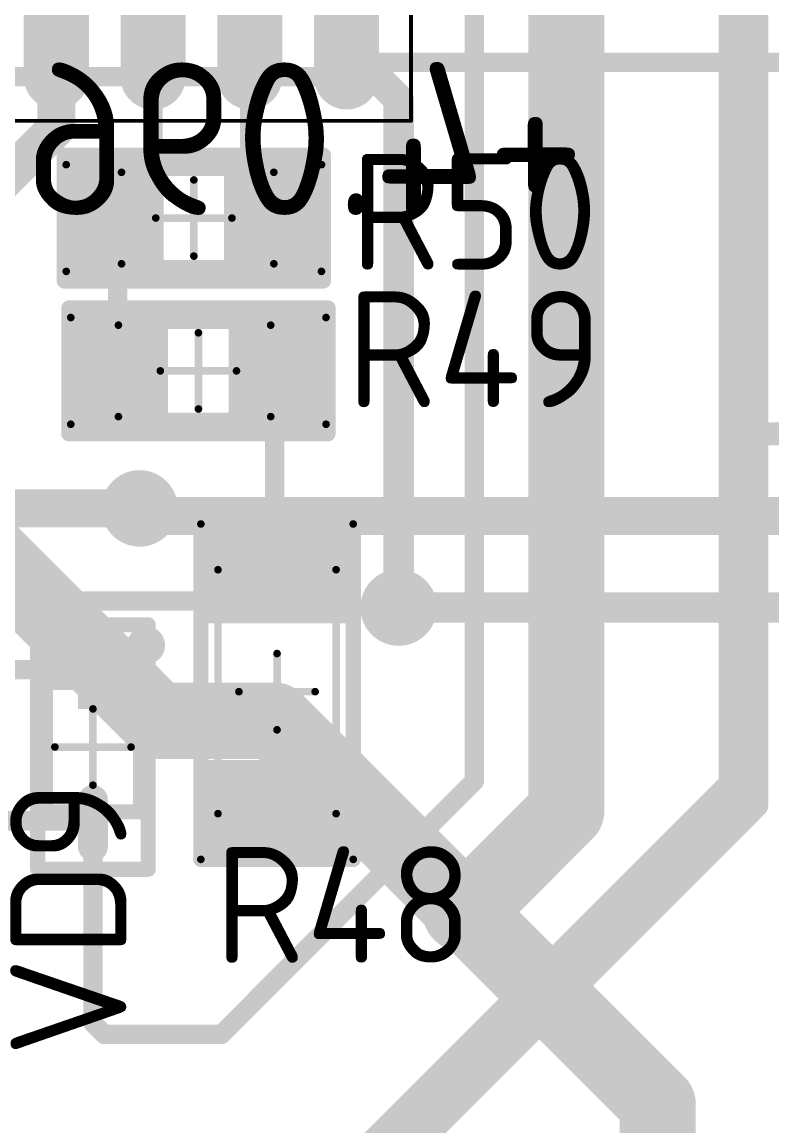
# Model space of a CAD drawing. Header units: inches. Extents: x 0 to 220, y 0 to 115.
# Drawn here: x 138.86 to 148.7, y 44.3 to 58.78 of the extents above; entities that cross this region are included whole.
import ezdxf

# ---------------------------------------------------------------- set-up
doc = ezdxf.new("R2010")
doc.units = ezdxf.units.IN
for name, color, linetype in [('Bottom Layer- Bottom', 5, 'Continuous'), ('Bottom Overlay- Bot Silk', 54, 'Continuous'), ('Bottom Solder- Bot Mask', 6, 'Continuous'), ('Mechanical 1- Top Assy', 6, 'Continuous'), ('Mechanical 13', 56, 'Continuous'), ('Mechanical 15', 56, 'Continuous'), ('Top 3D Body', 56, 'Continuous'), ('Top Assembly', 56, 'Continuous'), ('Top Component Center', 56, 'Continuous'), ('Top Courtyard', 56, 'Continuous'), ('Top Layer- Top', 1, 'Continuous'), ('Top Overlay- Top Silk', 2, 'Continuous'), ('Top Paste- Top Paste', 8, 'Continuous'), ('Top Solder- Top Mask', 216, 'Continuous')]:
    doc.layers.add(name, color=color, linetype=linetype)
doc.styles.add('GOST type B', font='', dxfattribs={"height": 0.2})
doc.styles.get('GOST type B').set_extended_font_data('GOST type B')

# ---------------------------------------------------------------- blocks, each defined once
blk = doc.blocks.new('SOD_323F_84')
at = {"layer": 'Top Layer- Top'}
blk.add_hatch(color=7, dxfattribs=at).paths.add_polyline_path([(-1.503, 0.196), (-0.497, 0.196), (-0.497, -0.196), (-1.503, -0.196)])
h = blk.add_hatch(color=7, dxfattribs=at)
edge = h.paths.add_edge_path()
edge.add_arc((0.694, 0), 0.196, 90, 180)
edge.add_line((0.497, 0), (0.497, 0))
edge.add_arc((0.694, 0), 0.196, 180, 270)
edge.add_line((0.694, -0.196), (1.307, -0.196))
edge.add_arc((1.307, 0), 0.196, 270, 360)
edge.add_line((1.503, 0), (1.503, 0))
edge.add_arc((1.307, 0), 0.196, 0, 90)
edge.add_line((1.307, 0.196), (0.694, 0.196))
at = {"layer": 'Top Paste- Top Paste'}
blk.add_hatch(color=7, dxfattribs=at).paths.add_polyline_path([(-1.503, 0.196), (-0.497, 0.196), (-0.497, -0.196), (-1.503, -0.196)])
h = blk.add_hatch(color=7, dxfattribs=at)
edge = h.paths.add_edge_path()
edge.add_arc((0.694, 0), 0.196, 90, 180)
edge.add_line((0.497, 0), (0.497, 0))
edge.add_arc((0.694, 0), 0.196, 180, 270)
edge.add_line((0.694, -0.196), (1.307, -0.196))
edge.add_arc((1.307, 0), 0.196, 270, 360)
edge.add_line((1.503, 0), (1.503, 0))
edge.add_arc((1.307, 0), 0.196, 0, 90)
edge.add_line((1.307, 0.196), (0.694, 0.196))
at = {"layer": 'Top Solder- Top Mask'}
blk.add_hatch(color=7, dxfattribs=at).paths.add_polyline_path([(-1.503, 0.196), (-0.497, 0.196), (-0.497, -0.196), (-1.503, -0.196)])
h = blk.add_hatch(color=7, dxfattribs=at)
edge = h.paths.add_edge_path()
edge.add_arc((0.694, 0), 0.196, 90, 180)
edge.add_line((0.497, 0), (0.497, 0))
edge.add_arc((0.694, 0), 0.196, 180, 270)
edge.add_line((0.694, -0.196), (1.307, -0.196))
edge.add_arc((1.307, 0), 0.196, 270, 360)
edge.add_line((1.503, 0), (1.503, 0))
edge.add_arc((1.307, 0), 0.196, 0, 90)
edge.add_line((1.307, 0.196), (0.694, 0.196))
at = {"layer": 'Top 3D Body'}
for points in [[(-0.85, -0.625, 0.2, 0.2, 0), (-0.85, 0.625, 0.2, 0.2, 0)], [(0.85, 0.625, 0.2, 0.2, 0), (-0.85, 0.625, 0.2, 0.2, 0)], [(0.85, -0.625, 0.2, 0.2, 0), (0.85, 0.625, 0.2, 0.2, 0)], [(0.85, -0.625, 0.2, 0.2, 0), (-0.85, -0.625, 0.2, 0.2, 0)]]:
    blk.add_lwpolyline(points, format="xyseb", dxfattribs=at)
for points in [[(-0.9, 0.625, 0.1, 0.1, 1), (-0.8, 0.625, 0.1, 0.1, 1)], [(-0.9, 0.625, 0.1, 0.1, 1), (-0.8, 0.625, 0.1, 0.1, 1)], [(0.8, 0.625, 0.1, 0.1, 1), (0.9, 0.625, 0.1, 0.1, 1)], [(0.8, 0.625, 0.1, 0.1, 1), (0.9, 0.625, 0.1, 0.1, 1)], [(-0.9, -0.625, 0.1, 0.1, 1), (-0.8, -0.625, 0.1, 0.1, 1)], [(-0.9, -0.625, 0.1, 0.1, 1), (-0.8, -0.625, 0.1, 0.1, 1)], [(0.8, -0.625, 0.1, 0.1, 1), (0.9, -0.625, 0.1, 0.1, 1)], [(0.8, -0.625, 0.1, 0.1, 1), (0.9, -0.625, 0.1, 0.1, 1)]]:
    blk.add_lwpolyline(points, format="xyseb", close=True, dxfattribs=at)
at = {"layer": 'Top Assembly'}
for points in [[(-1.603, -0.725, 0.2, 0.2, 0), (-1.603, 0.725, 0.2, 0.2, 0)], [(1.603, 0.725, 0.2, 0.2, 0), (-1.603, 0.725, 0.2, 0.2, 0)], [(1.603, -0.725, 0.2, 0.2, 0), (1.603, 0.725, 0.2, 0.2, 0)], [(-1.603, -0.725, 0.2, 0.2, 0), (1.603, -0.725, 0.2, 0.2, 0)]]:
    blk.add_lwpolyline(points, format="xyseb", dxfattribs=at)
for points in [[(-1.653, 0.725, 0.1, 0.1, 1), (-1.553, 0.725, 0.1, 0.1, 1)], [(-1.653, 0.725, 0.1, 0.1, 1), (-1.553, 0.725, 0.1, 0.1, 1)], [(1.553, 0.725, 0.1, 0.1, 1), (1.653, 0.725, 0.1, 0.1, 1)], [(1.553, 0.725, 0.1, 0.1, 1), (1.653, 0.725, 0.1, 0.1, 1)], [(-1.653, -0.725, 0.1, 0.1, 1), (-1.553, -0.725, 0.1, 0.1, 1)], [(-1.653, -0.725, 0.1, 0.1, 1), (-1.553, -0.725, 0.1, 0.1, 1)], [(1.553, -0.725, 0.1, 0.1, 1), (1.653, -0.725, 0.1, 0.1, 1)], [(1.553, -0.725, 0.1, 0.1, 1), (1.653, -0.725, 0.1, 0.1, 1)]]:
    blk.add_lwpolyline(points, format="xyseb", close=True, dxfattribs=at)
at = {"layer": 'Top Component Center'}
for points in [[(0, -0.5, 0.1, 0.1, 0), (0, 0.5, 0.1, 0.1, 0)], [(-0.5, 0, 0.1, 0.1, 0), (0.5, 0, 0.1, 0.1, 0)]]:
    blk.add_lwpolyline(points, format="xyseb", dxfattribs=at)
for points in [[(-0.025, 0.5, 0.05, 0.05, 1), (0.025, 0.5, 0.05, 0.05, 1)], [(-0.525, 0, 0.05, 0.05, 1), (-0.475, 0, 0.05, 0.05, 1)], [(0.475, 0, 0.05, 0.05, 1), (0.525, 0, 0.05, 0.05, 1)], [(-0.025, -0.5, 0.05, 0.05, 1), (0.025, -0.5, 0.05, 0.05, 1)]]:
    blk.add_lwpolyline(points, format="xyseb", close=True, dxfattribs=at)
at = {"layer": 'Top Courtyard'}
for points in [[(-1.603, -0.725, 0.2, 0.2, 0), (-1.603, 0.725, 0.2, 0.2, 0)], [(1.603, 0.725, 0.2, 0.2, 0), (-1.603, 0.725, 0.2, 0.2, 0)], [(1.603, -0.725, 0.2, 0.2, 0), (1.603, 0.725, 0.2, 0.2, 0)], [(1.603, -0.725, 0.2, 0.2, 0), (-1.603, -0.725, 0.2, 0.2, 0)]]:
    blk.add_lwpolyline(points, format="xyseb", dxfattribs=at)
for points in [[(-1.653, 0.725, 0.1, 0.1, 1), (-1.553, 0.725, 0.1, 0.1, 1)], [(-1.653, 0.725, 0.1, 0.1, 1), (-1.553, 0.725, 0.1, 0.1, 1)], [(1.553, 0.725, 0.1, 0.1, 1), (1.653, 0.725, 0.1, 0.1, 1)], [(1.553, 0.725, 0.1, 0.1, 1), (1.653, 0.725, 0.1, 0.1, 1)], [(-1.653, -0.725, 0.1, 0.1, 1), (-1.553, -0.725, 0.1, 0.1, 1)], [(-1.653, -0.725, 0.1, 0.1, 1), (-1.553, -0.725, 0.1, 0.1, 1)], [(1.553, -0.725, 0.1, 0.1, 1), (1.653, -0.725, 0.1, 0.1, 1)], [(1.553, -0.725, 0.1, 0.1, 1), (1.653, -0.725, 0.1, 0.1, 1)]]:
    blk.add_lwpolyline(points, format="xyseb", close=True, dxfattribs=at)
at = {"layer": 'Top Overlay- Top Silk'}
for points in [[(-1.21, 0.696, 0.25, 0.25, 1), (-1.46, 0.696, 0.25, 0.25, 1)], [(-1.523, 0.696, 0.125, 0.125, 1), (-1.398, 0.696, 0.125, 0.125, 1)], [(-1.273, 0.696, 0.125, 0.125, 1), (-1.148, 0.696, 0.125, 0.125, 1)], [(-0.9, 0.65, 0.1, 0.1, 1), (-0.8, 0.65, 0.1, 0.1, 1)], [(-0.9, 0.65, 0.1, 0.1, 1), (-0.8, 0.65, 0.1, 0.1, 1)], [(0.8, 0.65, 0.1, 0.1, 1), (0.9, 0.65, 0.1, 0.1, 1)], [(0.8, 0.65, 0.1, 0.1, 1), (0.9, 0.65, 0.1, 0.1, 1)], [(-0.9, 0.585, 0.1, 0.1, 1), (-0.8, 0.585, 0.1, 0.1, 1)], [(0.8, 0.585, 0.1, 0.1, 1), (0.9, 0.585, 0.1, 0.1, 1)], [(-0.9, -0.585, 0.1, 0.1, 1), (-0.8, -0.585, 0.1, 0.1, 1)], [(-0.9, -0.65, 0.1, 0.1, 1), (-0.8, -0.65, 0.1, 0.1, 1)], [(-0.9, -0.65, 0.1, 0.1, 1), (-0.8, -0.65, 0.1, 0.1, 1)], [(0.8, -0.585, 0.1, 0.1, 1), (0.9, -0.585, 0.1, 0.1, 1)], [(0.8, -0.65, 0.1, 0.1, 1), (0.9, -0.65, 0.1, 0.1, 1)], [(0.8, -0.65, 0.1, 0.1, 1), (0.9, -0.65, 0.1, 0.1, 1)]]:
    blk.add_lwpolyline(points, format="xyseb", close=True, dxfattribs=at)
for points in [[(-0.85, 0.65, 0.2, 0.2, 0), (0.85, 0.65, 0.2, 0.2, 0)], [(-0.85, 0.585, 0.2, 0.2, 0), (-0.85, 0.65, 0.2, 0.2, 0)], [(0.85, 0.585, 0.2, 0.2, 0), (0.85, 0.65, 0.2, 0.2, 0)], [(-0.85, -0.65, 0.2, 0.2, 0), (-0.85, -0.585, 0.2, 0.2, 0)], [(-0.85, -0.65, 0.2, 0.2, 0), (0.85, -0.65, 0.2, 0.2, 0)], [(0.85, -0.65, 0.2, 0.2, 0), (0.85, -0.585, 0.2, 0.2, 0)]]:
    blk.add_lwpolyline(points, format="xyseb", dxfattribs=at)
blk = doc.blocks.new('0805_99')
at = {"layer": 'Top Layer- Top'}
for points in [[(-1.5, -0.625), (-1.5, 0.625), (-0.5, 0.625), (-0.5, -0.625)], [(0.5, -0.625), (0.5, 0.625), (1.5, 0.625), (1.5, -0.625)]]:
    blk.add_hatch(color=7, dxfattribs=at).paths.add_polyline_path(points)
at = {"layer": 'Top Paste- Top Paste'}
for points in [[(-1.5, -0.625), (-1.5, 0.625), (-0.5, 0.625), (-0.5, -0.625)], [(0.5, -0.625), (0.5, 0.625), (1.5, 0.625), (1.5, -0.625)]]:
    blk.add_hatch(color=7, dxfattribs=at).paths.add_polyline_path(points)
at = {"layer": 'Top Solder- Top Mask'}
for points in [[(-1.602, -0.727), (-1.602, 0.727), (-0.398, 0.727), (-0.398, -0.727)], [(0.398, -0.727), (0.398, 0.727), (1.602, 0.727), (1.602, -0.727)]]:
    blk.add_hatch(color=7, dxfattribs=at).paths.add_polyline_path(points)
at = {"layer": 'Mechanical 1- Top Assy'}
for points in [[(-0.949, 0.6, 0.1, 0.1, 0), (1.05, 0.6, 0.1, 0.1, 0)], [(-0.949, -0.6, 0.1, 0.1, 0), (-0.949, 0.6, 0.1, 0.1, 0)], [(1.05, -0.6, 0.1, 0.1, 0), (1.05, 0.6, 0.1, 0.1, 0)], [(-0.949, -0.6, 0.1, 0.1, 0), (1.05, -0.6, 0.1, 0.1, 0)]]:
    blk.add_lwpolyline(points, format="xyseb", dxfattribs=at)
for points in [[(-0.974, 0.6, 0.05, 0.05, 1), (-0.924, 0.6, 0.05, 0.05, 1)], [(-0.974, 0.6, 0.05, 0.05, 1), (-0.924, 0.6, 0.05, 0.05, 1)], [(1.025, 0.6, 0.05, 0.05, 1), (1.075, 0.6, 0.05, 0.05, 1)], [(1.025, 0.6, 0.05, 0.05, 1), (1.075, 0.6, 0.05, 0.05, 1)], [(-0.974, -0.6, 0.05, 0.05, 1), (-0.924, -0.6, 0.05, 0.05, 1)], [(-0.974, -0.6, 0.05, 0.05, 1), (-0.924, -0.6, 0.05, 0.05, 1)], [(1.025, -0.6, 0.05, 0.05, 1), (1.075, -0.6, 0.05, 0.05, 1)], [(1.025, -0.6, 0.05, 0.05, 1), (1.075, -0.6, 0.05, 0.05, 1)]]:
    blk.add_lwpolyline(points, format="xyseb", close=True, dxfattribs=at)
at = {"layer": 'Mechanical 15'}
for points in [[(-1.675, 0.7, 0.1, 0.1, 0), (-1.675, -0.7, 0.1, 0.1, 0)], [(-1.675, 0.7, 0.1, 0.1, 0), (1.675, 0.7, 0.1, 0.1, 0)], [(1.675, -0.7, 0.1, 0.1, 0), (1.675, 0.7, 0.1, 0.1, 0)], [(0, -0.5, 0.1, 0.1, 0), (0, 0.5, 0.1, 0.1, 0)], [(-0.5, 0, 0.1, 0.1, 0), (0.5, 0, 0.1, 0.1, 0)], [(-1.675, -0.7, 0.1, 0.1, 0), (1.675, -0.7, 0.1, 0.1, 0)]]:
    blk.add_lwpolyline(points, format="xyseb", dxfattribs=at)
for points in [[(-1.7, 0.7, 0.05, 0.05, 1), (-1.65, 0.7, 0.05, 0.05, 1)], [(-1.7, 0.7, 0.05, 0.05, 1), (-1.65, 0.7, 0.05, 0.05, 1)], [(1.65, 0.7, 0.05, 0.05, 1), (1.7, 0.7, 0.05, 0.05, 1)], [(1.65, 0.7, 0.05, 0.05, 1), (1.7, 0.7, 0.05, 0.05, 1)], [(-0.025, 0.5, 0.05, 0.05, 1), (0.025, 0.5, 0.05, 0.05, 1)], [(-0.525, 0, 0.05, 0.05, 1), (-0.475, 0, 0.05, 0.05, 1)], [(0.475, 0, 0.05, 0.05, 1), (0.525, 0, 0.05, 0.05, 1)], [(-0.025, -0.5, 0.05, 0.05, 1), (0.025, -0.5, 0.05, 0.05, 1)], [(-1.7, -0.7, 0.05, 0.05, 1), (-1.65, -0.7, 0.05, 0.05, 1)], [(-1.7, -0.7, 0.05, 0.05, 1), (-1.65, -0.7, 0.05, 0.05, 1)], [(1.65, -0.7, 0.05, 0.05, 1), (1.7, -0.7, 0.05, 0.05, 1)], [(1.65, -0.7, 0.05, 0.05, 1), (1.7, -0.7, 0.05, 0.05, 1)]]:
    blk.add_lwpolyline(points, format="xyseb", close=True, dxfattribs=at)
at = {"layer": 'Top Overlay- Top Silk'}
for points in [[(-1.7, 0.825, 0.2, 0.2, 0), (1.7, 0.825, 0.2, 0.2, 0)], [(-1.7, 0.825, 0.2, 0.2, 0), (-1.7, -0.825, 0.2, 0.2, 0)], [(1.7, -0.825, 0.2, 0.2, 0), (1.7, 0.825, 0.2, 0.2, 0)], [(-1.7, -0.825, 0.2, 0.2, 0), (1.7, -0.825, 0.2, 0.2, 0)]]:
    blk.add_lwpolyline(points, format="xyseb", dxfattribs=at)
for points in [[(-1.75, 0.825, 0.1, 0.1, 1), (-1.65, 0.825, 0.1, 0.1, 1)], [(-1.75, 0.825, 0.1, 0.1, 1), (-1.65, 0.825, 0.1, 0.1, 1)], [(1.65, 0.825, 0.1, 0.1, 1), (1.75, 0.825, 0.1, 0.1, 1)], [(1.65, 0.825, 0.1, 0.1, 1), (1.75, 0.825, 0.1, 0.1, 1)], [(-1.75, -0.825, 0.1, 0.1, 1), (-1.65, -0.825, 0.1, 0.1, 1)], [(-1.75, -0.825, 0.1, 0.1, 1), (-1.65, -0.825, 0.1, 0.1, 1)], [(1.65, -0.825, 0.1, 0.1, 1), (1.75, -0.825, 0.1, 0.1, 1)], [(1.65, -0.825, 0.1, 0.1, 1), (1.75, -0.825, 0.1, 0.1, 1)]]:
    blk.add_lwpolyline(points, format="xyseb", close=True, dxfattribs=at)
blk = doc.blocks.new('0805_100')
at = {"layer": 'Top Layer- Top'}
for points in [[(-1.5, -0.625), (-1.5, 0.625), (-0.5, 0.625), (-0.5, -0.625)], [(0.5, -0.625), (0.5, 0.625), (1.5, 0.625), (1.5, -0.625)]]:
    blk.add_hatch(color=7, dxfattribs=at).paths.add_polyline_path(points)
at = {"layer": 'Top Paste- Top Paste'}
for points in [[(-1.5, -0.625), (-1.5, 0.625), (-0.5, 0.625), (-0.5, -0.625)], [(0.5, -0.625), (0.5, 0.625), (1.5, 0.625), (1.5, -0.625)]]:
    blk.add_hatch(color=7, dxfattribs=at).paths.add_polyline_path(points)
at = {"layer": 'Top Solder- Top Mask'}
for points in [[(-1.602, -0.727), (-1.602, 0.727), (-0.398, 0.727), (-0.398, -0.727)], [(0.398, -0.727), (0.398, 0.727), (1.602, 0.727), (1.602, -0.727)]]:
    blk.add_hatch(color=7, dxfattribs=at).paths.add_polyline_path(points)
at = {"layer": 'Mechanical 1- Top Assy'}
for points in [[(-0.949, 0.6, 0.1, 0.1, 0), (-0.949, -0.6, 0.1, 0.1, 0)], [(1.05, 0.6, 0.1, 0.1, 0), (-0.949, 0.6, 0.1, 0.1, 0)], [(1.05, -0.6, 0.1, 0.1, 0), (1.05, 0.6, 0.1, 0.1, 0)], [(1.05, -0.6, 0.1, 0.1, 0), (-0.949, -0.6, 0.1, 0.1, 0)]]:
    blk.add_lwpolyline(points, format="xyseb", dxfattribs=at)
for points in [[(-0.974, 0.6, 0.05, 0.05, 1), (-0.924, 0.6, 0.05, 0.05, 1)], [(-0.974, 0.6, 0.05, 0.05, 1), (-0.924, 0.6, 0.05, 0.05, 1)], [(1.025, 0.6, 0.05, 0.05, 1), (1.075, 0.6, 0.05, 0.05, 1)], [(1.025, 0.6, 0.05, 0.05, 1), (1.075, 0.6, 0.05, 0.05, 1)], [(-0.974, -0.6, 0.05, 0.05, 1), (-0.924, -0.6, 0.05, 0.05, 1)], [(-0.974, -0.6, 0.05, 0.05, 1), (-0.924, -0.6, 0.05, 0.05, 1)], [(1.025, -0.6, 0.05, 0.05, 1), (1.075, -0.6, 0.05, 0.05, 1)], [(1.025, -0.6, 0.05, 0.05, 1), (1.075, -0.6, 0.05, 0.05, 1)]]:
    blk.add_lwpolyline(points, format="xyseb", close=True, dxfattribs=at)
at = {"layer": 'Mechanical 15'}
for points in [[(1.675, 0.7, 0.1, 0.1, 0), (-1.675, 0.7, 0.1, 0.1, 0)], [(-1.675, -0.7, 0.1, 0.1, 0), (-1.675, 0.7, 0.1, 0.1, 0)], [(1.675, 0.7, 0.1, 0.1, 0), (1.675, -0.7, 0.1, 0.1, 0)], [(0, 0.5, 0.1, 0.1, 0), (0, -0.5, 0.1, 0.1, 0)], [(0.5, 0, 0.1, 0.1, 0), (-0.5, 0, 0.1, 0.1, 0)], [(1.675, -0.7, 0.1, 0.1, 0), (-1.675, -0.7, 0.1, 0.1, 0)]]:
    blk.add_lwpolyline(points, format="xyseb", dxfattribs=at)
for points in [[(-1.7, 0.7, 0.05, 0.05, 1), (-1.65, 0.7, 0.05, 0.05, 1)], [(-1.7, 0.7, 0.05, 0.05, 1), (-1.65, 0.7, 0.05, 0.05, 1)], [(1.65, 0.7, 0.05, 0.05, 1), (1.7, 0.7, 0.05, 0.05, 1)], [(1.65, 0.7, 0.05, 0.05, 1), (1.7, 0.7, 0.05, 0.05, 1)], [(-0.025, 0.5, 0.05, 0.05, 1), (0.025, 0.5, 0.05, 0.05, 1)], [(-0.525, 0, 0.05, 0.05, 1), (-0.475, 0, 0.05, 0.05, 1)], [(0.475, 0, 0.05, 0.05, 1), (0.525, 0, 0.05, 0.05, 1)], [(-0.025, -0.5, 0.05, 0.05, 1), (0.025, -0.5, 0.05, 0.05, 1)], [(-1.7, -0.7, 0.05, 0.05, 1), (-1.65, -0.7, 0.05, 0.05, 1)], [(-1.7, -0.7, 0.05, 0.05, 1), (-1.65, -0.7, 0.05, 0.05, 1)], [(1.65, -0.7, 0.05, 0.05, 1), (1.7, -0.7, 0.05, 0.05, 1)], [(1.65, -0.7, 0.05, 0.05, 1), (1.7, -0.7, 0.05, 0.05, 1)]]:
    blk.add_lwpolyline(points, format="xyseb", close=True, dxfattribs=at)
at = {"layer": 'Top Overlay- Top Silk'}
for points in [[(-1.7, -0.825, 0.2, 0.2, 0), (-1.7, 0.825, 0.2, 0.2, 0)], [(1.7, 0.825, 0.2, 0.2, 0), (-1.7, 0.825, 0.2, 0.2, 0)], [(1.7, -0.825, 0.2, 0.2, 0), (1.7, 0.825, 0.2, 0.2, 0)], [(1.7, -0.825, 0.2, 0.2, 0), (-1.7, -0.825, 0.2, 0.2, 0)]]:
    blk.add_lwpolyline(points, format="xyseb", dxfattribs=at)
for points in [[(-1.75, 0.825, 0.1, 0.1, 1), (-1.65, 0.825, 0.1, 0.1, 1)], [(-1.75, 0.825, 0.1, 0.1, 1), (-1.65, 0.825, 0.1, 0.1, 1)], [(1.65, 0.825, 0.1, 0.1, 1), (1.75, 0.825, 0.1, 0.1, 1)], [(1.65, 0.825, 0.1, 0.1, 1), (1.75, 0.825, 0.1, 0.1, 1)], [(-1.75, -0.825, 0.1, 0.1, 1), (-1.65, -0.825, 0.1, 0.1, 1)], [(-1.75, -0.825, 0.1, 0.1, 1), (-1.65, -0.825, 0.1, 0.1, 1)], [(1.65, -0.825, 0.1, 0.1, 1), (1.75, -0.825, 0.1, 0.1, 1)], [(1.65, -0.825, 0.1, 0.1, 1), (1.75, -0.825, 0.1, 0.1, 1)]]:
    blk.add_lwpolyline(points, format="xyseb", close=True, dxfattribs=at)
blk = doc.blocks.new('1206_101')
at = {"layer": 'Top Layer- Top'}
for points in [[(-2, -0.8), (-2, 0.8), (-1, 0.8), (-1, -0.8)], [(1, -0.8), (1, 0.8), (2, 0.8), (2, -0.8)]]:
    blk.add_hatch(color=7, dxfattribs=at).paths.add_polyline_path(points)
at = {"layer": 'Top Paste- Top Paste'}
for points in [[(-2, -0.8), (-2, 0.8), (-1, 0.8), (-1, -0.8)], [(1, -0.8), (1, 0.8), (2, 0.8), (2, -0.8)]]:
    blk.add_hatch(color=7, dxfattribs=at).paths.add_polyline_path(points)
at = {"layer": 'Top Solder- Top Mask'}
for points in [[(-2.102, -0.902), (-2.102, 0.902), (-0.898, 0.902), (-0.898, -0.902)], [(0.898, -0.902), (0.898, 0.902), (2.102, 0.902), (2.102, -0.902)]]:
    blk.add_hatch(color=7, dxfattribs=at).paths.add_polyline_path(points)
at = {"layer": 'Mechanical 13'}
for points in [[(-1.6, 0.775, 0.1, 0.1, 0), (1.6, 0.775, 0.1, 0.1, 0)], [(-1.6, 0.775, 0.1, 0.1, 0), (-1.6, -0.775, 0.1, 0.1, 0)], [(1.6, 0.775, 0.1, 0.1, 0), (1.6, -0.775, 0.1, 0.1, 0)], [(1.6, -0.775, 0.1, 0.1, 0), (-1.6, -0.775, 0.1, 0.1, 0)]]:
    blk.add_lwpolyline(points, format="xyseb", dxfattribs=at)
for points in [[(-1.625, 0.775, 0.05, 0.05, 1), (-1.575, 0.775, 0.05, 0.05, 1)], [(-1.625, 0.775, 0.05, 0.05, 1), (-1.575, 0.775, 0.05, 0.05, 1)], [(1.575, 0.775, 0.05, 0.05, 1), (1.625, 0.775, 0.05, 0.05, 1)], [(1.575, 0.775, 0.05, 0.05, 1), (1.625, 0.775, 0.05, 0.05, 1)], [(-1.625, -0.775, 0.05, 0.05, 1), (-1.575, -0.775, 0.05, 0.05, 1)], [(-1.625, -0.775, 0.05, 0.05, 1), (-1.575, -0.775, 0.05, 0.05, 1)], [(1.575, -0.775, 0.05, 0.05, 1), (1.625, -0.775, 0.05, 0.05, 1)], [(1.575, -0.775, 0.05, 0.05, 1), (1.625, -0.775, 0.05, 0.05, 1)]]:
    blk.add_lwpolyline(points, format="xyseb", close=True, dxfattribs=at)
at = {"layer": 'Mechanical 15'}
for points in [[(-2.2, 1, 0.1, 0.1, 0), (-2.2, -1, 0.1, 0.1, 0)], [(2.2, 1, 0.1, 0.1, 0), (-2.2, 1, 0.1, 0.1, 0)], [(2.2, 1, 0.1, 0.1, 0), (2.2, -1, 0.1, 0.1, 0)], [(0, 0.5, 0.1, 0.1, 0), (0, -0.5, 0.1, 0.1, 0)], [(0.5, 0, 0.1, 0.1, 0), (-0.5, 0, 0.1, 0.1, 0)], [(2.2, -1, 0.1, 0.1, 0), (-2.2, -1, 0.1, 0.1, 0)]]:
    blk.add_lwpolyline(points, format="xyseb", dxfattribs=at)
for points in [[(-2.225, 1, 0.05, 0.05, 1), (-2.175, 1, 0.05, 0.05, 1)], [(-2.225, 1, 0.05, 0.05, 1), (-2.175, 1, 0.05, 0.05, 1)], [(2.175, 1, 0.05, 0.05, 1), (2.225, 1, 0.05, 0.05, 1)], [(2.175, 1, 0.05, 0.05, 1), (2.225, 1, 0.05, 0.05, 1)], [(-0.025, 0.5, 0.05, 0.05, 1), (0.025, 0.5, 0.05, 0.05, 1)], [(-0.525, 0, 0.05, 0.05, 1), (-0.475, 0, 0.05, 0.05, 1)], [(0.475, 0, 0.05, 0.05, 1), (0.525, 0, 0.05, 0.05, 1)], [(-0.025, -0.5, 0.05, 0.05, 1), (0.025, -0.5, 0.05, 0.05, 1)], [(-2.225, -1, 0.05, 0.05, 1), (-2.175, -1, 0.05, 0.05, 1)], [(-2.225, -1, 0.05, 0.05, 1), (-2.175, -1, 0.05, 0.05, 1)], [(2.175, -1, 0.05, 0.05, 1), (2.225, -1, 0.05, 0.05, 1)], [(2.175, -1, 0.05, 0.05, 1), (2.225, -1, 0.05, 0.05, 1)]]:
    blk.add_lwpolyline(points, format="xyseb", close=True, dxfattribs=at)
at = {"layer": 'Top Overlay- Top Silk'}
for points in [[(2.2, 1, 0.2, 0.2, 0), (-2.2, 1, 0.2, 0.2, 0)], [(-2.2, 1, 0.2, 0.2, 0), (-2.2, -1, 0.2, 0.2, 0)], [(2.2, 1, 0.2, 0.2, 0), (2.2, -1, 0.2, 0.2, 0)], [(2.2, -1, 0.2, 0.2, 0), (-2.2, -1, 0.2, 0.2, 0)]]:
    blk.add_lwpolyline(points, format="xyseb", dxfattribs=at)
for points in [[(-2.25, 1, 0.1, 0.1, 1), (-2.15, 1, 0.1, 0.1, 1)], [(-2.25, 1, 0.1, 0.1, 1), (-2.15, 1, 0.1, 0.1, 1)], [(2.15, 1, 0.1, 0.1, 1), (2.25, 1, 0.1, 0.1, 1)], [(2.15, 1, 0.1, 0.1, 1), (2.25, 1, 0.1, 0.1, 1)], [(-2.25, -1, 0.1, 0.1, 1), (-2.15, -1, 0.1, 0.1, 1)], [(-2.25, -1, 0.1, 0.1, 1), (-2.15, -1, 0.1, 0.1, 1)], [(2.15, -1, 0.1, 0.1, 1), (2.25, -1, 0.1, 0.1, 1)], [(2.15, -1, 0.1, 0.1, 1), (2.25, -1, 0.1, 0.1, 1)]]:
    blk.add_lwpolyline(points, format="xyseb", close=True, dxfattribs=at)
blk = doc.blocks.new('8_SOIC_159')
at = {"layer": 'Top Layer- Top'}
blk.add_hatch(color=7, dxfattribs=at).paths.add_polyline_path([(-3.474, 2.23), (-1.949, 2.23), (-1.949, 1.58), (-3.474, 1.58)])
h = blk.add_hatch(color=7, dxfattribs=at)
edge = h.paths.add_edge_path()
edge.add_arc((2.274, 1.905), 0.325, 90, 270)
edge.add_line((2.274, 1.58), (3.149, 1.58))
edge.add_arc((3.149, 1.905), 0.325, 270, 450)
edge.add_line((3.149, 2.23), (2.274, 2.23))
h = blk.add_hatch(color=7, dxfattribs=at)
edge = h.paths.add_edge_path()
edge.add_arc((-3.15, 0.635), 0.325, 90, 270)
edge.add_line((-3.15, 0.31), (-2.275, 0.31))
edge.add_arc((-2.275, 0.635), 0.325, 270, 450)
edge.add_line((-2.275, 0.96), (-3.15, 0.96))
h = blk.add_hatch(color=7, dxfattribs=at)
edge = h.paths.add_edge_path()
edge.add_arc((2.274, 0.635), 0.325, 90, 270)
edge.add_line((2.274, 0.31), (3.149, 0.31))
edge.add_arc((3.149, 0.635), 0.325, 270, 450)
edge.add_line((3.149, 0.96), (2.274, 0.96))
h = blk.add_hatch(color=7, dxfattribs=at)
edge = h.paths.add_edge_path()
edge.add_arc((-3.15, -0.635), 0.325, 90, 270)
edge.add_line((-3.15, -0.96), (-2.275, -0.96))
edge.add_arc((-2.275, -0.635), 0.325, 270, 450)
edge.add_line((-2.275, -0.31), (-3.15, -0.31))
h = blk.add_hatch(color=7, dxfattribs=at)
edge = h.paths.add_edge_path()
edge.add_arc((2.275, -0.635), 0.325, 90, 270)
edge.add_line((2.275, -0.96), (3.15, -0.96))
edge.add_arc((3.15, -0.635), 0.325, 270, 450)
edge.add_line((3.15, -0.31), (2.275, -0.31))
h = blk.add_hatch(color=7, dxfattribs=at)
edge = h.paths.add_edge_path()
edge.add_arc((-3.15, -1.905), 0.325, 90, 270)
edge.add_line((-3.15, -2.23), (-2.275, -2.23))
edge.add_arc((-2.275, -1.905), 0.325, 270, 450)
edge.add_line((-2.275, -1.58), (-3.15, -1.58))
h = blk.add_hatch(color=7, dxfattribs=at)
edge = h.paths.add_edge_path()
edge.add_arc((2.274, -1.905), 0.325, 90, 270)
edge.add_line((2.274, -2.23), (3.149, -2.23))
edge.add_arc((3.149, -1.905), 0.325, 270, 450)
edge.add_line((3.149, -1.58), (2.274, -1.58))
at = {"layer": 'Top Overlay- Top Silk'}
blk.add_hatch(color=2, dxfattribs=at).paths.add_polyline_path([(-1.6, 1.55), (-0.7, 2.45), (-1.6, 2.45)])
at = {"layer": 'Top Paste- Top Paste'}
blk.add_hatch(color=7, dxfattribs=at).paths.add_polyline_path([(-3.474, 2.23), (-1.949, 2.23), (-1.949, 1.58), (-3.474, 1.58)])
h = blk.add_hatch(color=7, dxfattribs=at)
edge = h.paths.add_edge_path()
edge.add_arc((2.274, 1.905), 0.325, 90, 270)
edge.add_line((2.274, 1.58), (3.149, 1.58))
edge.add_arc((3.149, 1.905), 0.325, 270, 450)
edge.add_line((3.149, 2.23), (2.274, 2.23))
h = blk.add_hatch(color=7, dxfattribs=at)
edge = h.paths.add_edge_path()
edge.add_arc((-3.15, 0.635), 0.325, 90, 270)
edge.add_line((-3.15, 0.31), (-2.275, 0.31))
edge.add_arc((-2.275, 0.635), 0.325, 270, 450)
edge.add_line((-2.275, 0.96), (-3.15, 0.96))
h = blk.add_hatch(color=7, dxfattribs=at)
edge = h.paths.add_edge_path()
edge.add_arc((2.274, 0.635), 0.325, 90, 270)
edge.add_line((2.274, 0.31), (3.149, 0.31))
edge.add_arc((3.149, 0.635), 0.325, 270, 450)
edge.add_line((3.149, 0.96), (2.274, 0.96))
h = blk.add_hatch(color=7, dxfattribs=at)
edge = h.paths.add_edge_path()
edge.add_arc((-3.15, -0.635), 0.325, 90, 270)
edge.add_line((-3.15, -0.96), (-2.275, -0.96))
edge.add_arc((-2.275, -0.635), 0.325, 270, 450)
edge.add_line((-2.275, -0.31), (-3.15, -0.31))
h = blk.add_hatch(color=7, dxfattribs=at)
edge = h.paths.add_edge_path()
edge.add_arc((2.275, -0.635), 0.325, 90, 270)
edge.add_line((2.275, -0.96), (3.15, -0.96))
edge.add_arc((3.15, -0.635), 0.325, 270, 450)
edge.add_line((3.15, -0.31), (2.275, -0.31))
h = blk.add_hatch(color=7, dxfattribs=at)
edge = h.paths.add_edge_path()
edge.add_arc((-3.15, -1.905), 0.325, 90, 270)
edge.add_line((-3.15, -2.23), (-2.275, -2.23))
edge.add_arc((-2.275, -1.905), 0.325, 270, 450)
edge.add_line((-2.275, -1.58), (-3.15, -1.58))
h = blk.add_hatch(color=7, dxfattribs=at)
edge = h.paths.add_edge_path()
edge.add_arc((2.274, -1.905), 0.325, 90, 270)
edge.add_line((2.274, -2.23), (3.149, -2.23))
edge.add_arc((3.149, -1.905), 0.325, 270, 450)
edge.add_line((3.149, -1.58), (2.274, -1.58))
at = {"layer": 'Top Solder- Top Mask'}
blk.add_hatch(color=7, dxfattribs=at).paths.add_polyline_path([(-3.576, 2.332), (-1.848, 2.332), (-1.848, 1.478), (-3.576, 1.478)])
h = blk.add_hatch(color=7, dxfattribs=at)
edge = h.paths.add_edge_path()
edge.add_arc((2.274, 1.905), 0.427, 90, 270)
edge.add_line((2.274, 1.478), (3.149, 1.478))
edge.add_arc((3.149, 1.905), 0.427, 270, 450)
edge.add_line((3.149, 2.332), (2.274, 2.332))
h = blk.add_hatch(color=7, dxfattribs=at)
edge = h.paths.add_edge_path()
edge.add_arc((-3.15, 0.635), 0.427, 90, 270)
edge.add_line((-3.15, 0.208), (-2.275, 0.208))
edge.add_arc((-2.275, 0.635), 0.427, 270, 450)
edge.add_line((-2.275, 1.062), (-3.15, 1.062))
h = blk.add_hatch(color=7, dxfattribs=at)
edge = h.paths.add_edge_path()
edge.add_arc((2.274, 0.635), 0.427, 90, 270)
edge.add_line((2.274, 0.208), (3.149, 0.208))
edge.add_arc((3.149, 0.635), 0.427, 270, 450)
edge.add_line((3.149, 1.062), (2.274, 1.062))
h = blk.add_hatch(color=7, dxfattribs=at)
edge = h.paths.add_edge_path()
edge.add_arc((-3.15, -0.635), 0.427, 90, 270)
edge.add_line((-3.15, -1.062), (-2.275, -1.062))
edge.add_arc((-2.275, -0.635), 0.427, 270, 450)
edge.add_line((-2.275, -0.208), (-3.15, -0.208))
h = blk.add_hatch(color=7, dxfattribs=at)
edge = h.paths.add_edge_path()
edge.add_arc((2.275, -0.635), 0.427, 90, 270)
edge.add_line((2.275, -1.062), (3.15, -1.062))
edge.add_arc((3.15, -0.635), 0.427, 270, 450)
edge.add_line((3.15, -0.208), (2.275, -0.208))
h = blk.add_hatch(color=7, dxfattribs=at)
edge = h.paths.add_edge_path()
edge.add_arc((-3.15, -1.905), 0.427, 90, 270)
edge.add_line((-3.15, -2.332), (-2.275, -2.332))
edge.add_arc((-2.275, -1.905), 0.427, 270, 450)
edge.add_line((-2.275, -1.478), (-3.15, -1.478))
h = blk.add_hatch(color=7, dxfattribs=at)
edge = h.paths.add_edge_path()
edge.add_arc((2.274, -1.905), 0.427, 90, 270)
edge.add_line((2.274, -2.332), (3.149, -2.332))
edge.add_arc((3.149, -1.905), 0.427, 270, 450)
edge.add_line((3.149, -1.478), (2.274, -1.478))
at = {"layer": 'Mechanical 13'}
for points in [[(-1.95, 1.18, 0.1, 0.1, 0), (-0.68, 2.45, 0.1, 0.1, 0)], [(-1.95, -2.45, 0.1, 0.1, 0), (-1.95, 2.45, 0.1, 0.1, 0)], [(-1.95, 2.45, 0.1, 0.1, 0), (1.95, 2.45, 0.1, 0.1, 0)], [(1.95, -2.45, 0.1, 0.1, 0), (1.95, 2.45, 0.1, 0.1, 0)], [(-1.575, 1.625, 0.1, 0.1, 0), (-1.525, 1.625, 0.1, 0.1, 0)], [(1.95, -2.45, 0.1, 0.1, 0), (-1.95, -2.45, 0.1, 0.1, 0)]]:
    blk.add_lwpolyline(points, format="xyseb", dxfattribs=at)
for points in [[(-1.975, 2.45, 0.05, 0.05, 1), (-1.925, 2.45, 0.05, 0.05, 1)], [(-1.975, 2.45, 0.05, 0.05, 1), (-1.925, 2.45, 0.05, 0.05, 1)], [(-0.705, 2.45, 0.05, 0.05, 1), (-0.655, 2.45, 0.05, 0.05, 1)], [(1.925, 2.45, 0.05, 0.05, 1), (1.975, 2.45, 0.05, 0.05, 1)], [(1.925, 2.45, 0.05, 0.05, 1), (1.975, 2.45, 0.05, 0.05, 1)], [(-1.6, 1.625, 0.05, 0.05, 1), (-1.55, 1.625, 0.05, 0.05, 1)], [(-1.55, 1.625, 0.05, 0.05, 1), (-1.5, 1.625, 0.05, 0.05, 1)], [(-1.975, 1.18, 0.05, 0.05, 1), (-1.925, 1.18, 0.05, 0.05, 1)], [(-1.975, -2.45, 0.05, 0.05, 1), (-1.925, -2.45, 0.05, 0.05, 1)], [(-1.975, -2.45, 0.05, 0.05, 1), (-1.925, -2.45, 0.05, 0.05, 1)], [(1.925, -2.45, 0.05, 0.05, 1), (1.975, -2.45, 0.05, 0.05, 1)], [(1.925, -2.45, 0.05, 0.05, 1), (1.975, -2.45, 0.05, 0.05, 1)]]:
    blk.add_lwpolyline(points, format="xyseb", close=True, dxfattribs=at)
at = {"layer": 'Mechanical 15'}
for points in [[(-3.725, -2.75, 0.05, 0.05, 0), (-3.725, 2.75, 0.05, 0.05, 0)], [(-3.725, 2.75, 0.05, 0.05, 0), (3.725, 2.75, 0.05, 0.05, 0)], [(3.725, -2.75, 0.05, 0.05, 0), (3.725, 2.75, 0.05, 0.05, 0)], [(3.725, -2.75, 0.05, 0.05, 0), (-3.725, -2.75, 0.05, 0.05, 0)]]:
    blk.add_lwpolyline(points, format="xyseb", dxfattribs=at)
for points in [[(-3.737, 2.75, 0.025, 0.025, 1), (-3.712, 2.75, 0.025, 0.025, 1)], [(-3.737, 2.75, 0.025, 0.025, 1), (-3.712, 2.75, 0.025, 0.025, 1)], [(3.713, 2.75, 0.025, 0.025, 1), (3.738, 2.75, 0.025, 0.025, 1)], [(3.713, 2.75, 0.025, 0.025, 1), (3.738, 2.75, 0.025, 0.025, 1)], [(-3.738, -2.75, 0.025, 0.025, 1), (-3.713, -2.75, 0.025, 0.025, 1)], [(-3.738, -2.75, 0.025, 0.025, 1), (-3.713, -2.75, 0.025, 0.025, 1)], [(3.713, -2.75, 0.025, 0.025, 1), (3.738, -2.75, 0.025, 0.025, 1)], [(3.713, -2.75, 0.025, 0.025, 1), (3.738, -2.75, 0.025, 0.025, 1)]]:
    blk.add_lwpolyline(points, format="xyseb", close=True, dxfattribs=at)
at = {"layer": 'Top Overlay- Top Silk'}
for points in [[(-1.6, -2.45, 0.2, 0.2, 0), (-1.6, 2.45, 0.2, 0.2, 0)], [(-1.6, 2.45, 0.2, 0.2, 0), (1.6, 2.45, 0.2, 0.2, 0)], [(-1.6, 1.55, 0.1, 0.1, 0), (-0.7, 2.45, 0.1, 0.1, 0)], [(-0.6, 2.45, 0.1, 0.1, 0), (-0.7, 2.45, 0.1, 0.1, 0)], [(1.6, -2.45, 0.2, 0.2, 0), (1.6, 2.45, 0.2, 0.2, 0)], [(-1.6, -2.45, 0.2, 0.2, 0), (1.6, -2.45, 0.2, 0.2, 0)]]:
    blk.add_lwpolyline(points, format="xyseb", dxfattribs=at)
for points in [[(-1.65, 2.45, 0.1, 0.1, 1), (-1.55, 2.45, 0.1, 0.1, 1)], [(-1.65, 2.45, 0.1, 0.1, 1), (-1.55, 2.45, 0.1, 0.1, 1)], [(-0.725, 2.45, 0.05, 0.05, 1), (-0.675, 2.45, 0.05, 0.05, 1)], [(-0.725, 2.45, 0.05, 0.05, 1), (-0.675, 2.45, 0.05, 0.05, 1)], [(-0.625, 2.45, 0.05, 0.05, 1), (-0.575, 2.45, 0.05, 0.05, 1)], [(1.55, 2.45, 0.1, 0.1, 1), (1.65, 2.45, 0.1, 0.1, 1)], [(1.55, 2.45, 0.1, 0.1, 1), (1.65, 2.45, 0.1, 0.1, 1)], [(-1.625, 1.55, 0.05, 0.05, 1), (-1.575, 1.55, 0.05, 0.05, 1)], [(-1.65, -2.45, 0.1, 0.1, 1), (-1.55, -2.45, 0.1, 0.1, 1)], [(-1.65, -2.45, 0.1, 0.1, 1), (-1.55, -2.45, 0.1, 0.1, 1)], [(1.55, -2.45, 0.1, 0.1, 1), (1.65, -2.45, 0.1, 0.1, 1)], [(1.55, -2.45, 0.1, 0.1, 1), (1.65, -2.45, 0.1, 0.1, 1)]]:
    blk.add_lwpolyline(points, format="xyseb", close=True, dxfattribs=at)

msp = doc.modelspace()

# ---------------------------------------------------------------- hatches: boundary and pattern name
at = {"layer": 'Bottom Layer- Bottom'}
h = msp.add_hatch(color=7, dxfattribs=at)
edge = h.paths.add_edge_path()
edge.add_arc((140.4, 52.4), 0.4, 0, 360)
h = msp.add_hatch(color=7, dxfattribs=at)
edge = h.paths.add_edge_path()
edge.add_arc((143.8, 51.1), 0.4, 0, 360)
h = msp.add_hatch(color=7, dxfattribs=at)
edge = h.paths.add_edge_path()
edge.add_arc((142.172, 49.615), 0.4, 0, 360)
h = msp.add_hatch(color=7, dxfattribs=at)
edge = h.paths.add_edge_path()
edge.add_arc((144.617, 47.101), 0.4, 0, 360)
at = {"layer": 'Bottom Solder- Bot Mask'}
h = msp.add_hatch(color=7, dxfattribs=at)
edge = h.paths.add_edge_path()
edge.add_arc((140.4, 52.4), 0.502, 0, 360)
h = msp.add_hatch(color=7, dxfattribs=at)
edge = h.paths.add_edge_path()
edge.add_arc((143.8, 51.1), 0.502, 0, 360)
h = msp.add_hatch(color=7, dxfattribs=at)
edge = h.paths.add_edge_path()
edge.add_arc((142.172, 49.615), 0.502, 0, 360)
h = msp.add_hatch(color=7, dxfattribs=at)
edge = h.paths.add_edge_path()
edge.add_arc((144.617, 47.101), 0.502, 0, 360)
at = {"layer": 'Top Layer- Top'}
h = msp.add_hatch(color=7, dxfattribs=at)
edge = h.paths.add_edge_path()
edge.add_arc((140.4, 52.4), 0.4, 0, 360)
h = msp.add_hatch(color=7, dxfattribs=at)
edge = h.paths.add_edge_path()
edge.add_arc((143.8, 51.1), 0.4, 0, 360)
h = msp.add_hatch(color=7, dxfattribs=at)
edge = h.paths.add_edge_path()
edge.add_arc((142.172, 49.615), 0.4, 0, 360)
h = msp.add_hatch(color=7, dxfattribs=at)
edge = h.paths.add_edge_path()
edge.add_arc((144.617, 47.101), 0.4, 0, 360)
at = {"layer": 'Top Solder- Top Mask'}
h = msp.add_hatch(color=7, dxfattribs=at)
edge = h.paths.add_edge_path()
edge.add_arc((140.4, 52.4), 0.502, 0, 360)
h = msp.add_hatch(color=7, dxfattribs=at)
edge = h.paths.add_edge_path()
edge.add_arc((143.8, 51.1), 0.502, 0, 360)
h = msp.add_hatch(color=7, dxfattribs=at)
edge = h.paths.add_edge_path()
edge.add_arc((142.172, 49.615), 0.502, 0, 360)
h = msp.add_hatch(color=7, dxfattribs=at)
edge = h.paths.add_edge_path()
edge.add_arc((144.617, 47.101), 0.502, 0, 360)

# ---------------------------------------------------------------- linework, layer by layer
at = {"layer": 'Bottom Layer- Bottom'}
for points in [[(143.371, 58.062, 0.254, 0.254, 0), (143.559, 58.25, 0.254, 0.254, 0)], [(143.559, 58.25, 0.254, 0.254, 0), (149.25, 58.25, 0.254, 0.254, 0)], [(137.785, 58.062, 0.254, 0.254, 0), (143.371, 58.062, 0.254, 0.254, 0)], [(140.4, 52.4, 0.5, 0.5, 0), (140.457, 52.343, 0.5, 0.5, 0)], [(140.457, 52.343, 0.5, 0.5, 0), (140.67, 52.343, 0.5, 0.5, 0)], [(140.67, 52.343, 0.5, 0.5, 0), (140.712, 52.3, 0.5, 0.5, 0)], [(138.25, 52, 1, 1, 0), (140.635, 49.615, 1, 1, 0)], [(140.712, 52.3, 0.5, 0.5, 0), (150.25, 52.3, 0.5, 0.5, 0)], [(143.8, 51.1, 0.4, 0.4, 0), (150.292, 51.1, 0.4, 0.4, 0)], [(140.635, 49.615, 1, 1, 0), (142.172, 49.615, 1, 1, 0)], [(142.172, 49.615, 1, 1, 0), (147.2, 44.587, 1, 1, 0)], [(147.2, 39.6, 1, 1, 0), (147.2, 44.587, 1, 1, 0)]]:
    msp.add_lwpolyline(points, format="xyseb", dxfattribs=at)
for points in [[(143.496, 58.25, 0.127, 0.127, 1), (143.623, 58.25, 0.127, 0.127, 1)], [(143.496, 58.25, 0.127, 0.127, 1), (143.623, 58.25, 0.127, 0.127, 1)], [(143.308, 58.062, 0.127, 0.127, 1), (143.435, 58.062, 0.127, 0.127, 1)], [(143.308, 58.062, 0.127, 0.127, 1), (143.435, 58.062, 0.127, 0.127, 1)], [(140.275, 52.4, 0.25, 0.25, 1), (140.525, 52.4, 0.25, 0.25, 1)], [(140.332, 52.343, 0.25, 0.25, 1), (140.582, 52.343, 0.25, 0.25, 1)], [(140.332, 52.343, 0.25, 0.25, 1), (140.582, 52.343, 0.25, 0.25, 1)], [(140.545, 52.343, 0.25, 0.25, 1), (140.795, 52.343, 0.25, 0.25, 1)], [(140.545, 52.343, 0.25, 0.25, 1), (140.795, 52.343, 0.25, 0.25, 1)], [(140.587, 52.3, 0.25, 0.25, 1), (140.837, 52.3, 0.25, 0.25, 1)], [(140.587, 52.3, 0.25, 0.25, 1), (140.837, 52.3, 0.25, 0.25, 1)], [(143.7, 51.1, 0.2, 0.2, 1), (143.9, 51.1, 0.2, 0.2, 1)], [(140.385, 49.615, 0.5, 0.5, 1), (140.885, 49.615, 0.5, 0.5, 1)], [(140.385, 49.615, 0.5, 0.5, 1), (140.885, 49.615, 0.5, 0.5, 1)], [(141.922, 49.615, 0.5, 0.5, 1), (142.422, 49.615, 0.5, 0.5, 1)], [(141.922, 49.615, 0.5, 0.5, 1), (142.422, 49.615, 0.5, 0.5, 1)], [(146.95, 44.587, 0.5, 0.5, 1), (147.45, 44.587, 0.5, 0.5, 1)], [(146.95, 44.587, 0.5, 0.5, 1), (147.45, 44.587, 0.5, 0.5, 1)]]:
    msp.add_lwpolyline(points, format="xyseb", close=True, dxfattribs=at)
at = {"layer": 'Top Layer- Top'}
for points in [[(148.25, 48.75, 0.5, 0.5, 0), (148.25, 72.95, 0.5, 0.5, 0)], [(146, 48.429, 1, 1, 0), (146, 71.75, 1, 1, 0)], [(144.793, 48.821, 0.254, 0.254, 0), (144.793, 63.921, 0.254, 0.254, 0)], [(141.847, 58.497, 0.254, 0.254, 0), (141.847, 58.934, 0.254, 0.254, 0)], [(139.307, 57.39, 0.5, 0.5, 0), (139.307, 58.497, 0.5, 0.5, 0)], [(143.117, 58.127, 0.4, 0.4, 0), (143.117, 58.497, 0.4, 0.4, 0)], [(140.577, 56.799, 0.254, 0.254, 0), (140.577, 58.497, 0.254, 0.254, 0)], [(141.847, 56.209, 0.254, 0.254, 0), (141.847, 58.497, 0.254, 0.254, 0)], [(143.117, 58.127, 0.4, 0.4, 0), (143.232, 58.012, 0.4, 0.4, 0)], [(143.232, 58.012, 0.4, 0.4, 0), (143.554, 58.012, 0.4, 0.4, 0)], [(143.554, 58.012, 0.4, 0.4, 0), (143.8, 57.766, 0.4, 0.4, 0)], [(143.8, 51.1, 0.4, 0.4, 0), (143.8, 57.766, 0.4, 0.4, 0)], [(138.25, 56.334, 0.5, 0.5, 0), (139.307, 57.39, 0.5, 0.5, 0)], [(140.112, 56.334, 0.254, 0.254, 0), (140.577, 56.799, 0.254, 0.254, 0)], [(140.112, 54.264, 0.254, 0.254, 0), (140.112, 56.334, 0.254, 0.254, 0)], [(140.112, 54.264, 0.254, 0.254, 0), (140.172, 54.204, 0.254, 0.254, 0)], [(142.172, 51.528, 0.254, 0.254, 0), (142.172, 54.204, 0.254, 0.254, 0)], [(134.3, 52.4, 0.5, 0.5, 0), (140.4, 52.4, 0.5, 0.5, 0)], [(142.172, 51.528, 0.254, 0.254, 0), (142.204, 51.496, 0.254, 0.254, 0)], [(137.223, 51.177, 0.254, 0.254, 0), (139.551, 51.177, 0.254, 0.254, 0)], [(139.551, 51.177, 0.254, 0.254, 0), (139.561, 51.187, 0.254, 0.254, 0)], [(139.561, 51.187, 0.254, 0.254, 0), (141.508, 51.187, 0.254, 0.254, 0)], [(135.497, 50.286, 0.254, 0.254, 0), (139.772, 50.286, 0.254, 0.254, 0)], [(139.772, 50.286, 0.254, 0.254, 0), (139.788, 50.27, 0.254, 0.254, 0)], [(142.172, 48.528, 0.254, 0.254, 0), (142.172, 49.615, 0.254, 0.254, 0)], [(141.472, 45.5, 0.254, 0.254, 0), (144.793, 48.821, 0.254, 0.254, 0)], [(143.25, 43.75, 0.5, 0.5, 0), (148.25, 48.75, 0.5, 0.5, 0)], [(144.645, 47.074, 1, 1, 0), (146, 48.429, 1, 1, 0)], [(142.172, 48.528, 0.254, 0.254, 0), (142.204, 48.496, 0.254, 0.254, 0)], [(138.023, 48.302, 0.254, 0.254, 0), (139.756, 48.302, 0.254, 0.254, 0)], [(139.756, 48.302, 0.254, 0.254, 0), (139.788, 48.27, 0.254, 0.254, 0)], [(139.788, 45.649, 0.254, 0.254, 0), (139.788, 48.27, 0.254, 0.254, 0)], [(139.788, 45.649, 0.254, 0.254, 0), (139.937, 45.5, 0.254, 0.254, 0)], [(139.937, 45.5, 0.254, 0.254, 0), (141.472, 45.5, 0.254, 0.254, 0)]]:
    msp.add_lwpolyline(points, format="xyseb", dxfattribs=at)
for points in [[(139.182, 58.497, 0.25, 0.25, 1), (139.432, 58.497, 0.25, 0.25, 1)], [(143.017, 58.497, 0.2, 0.2, 1), (143.217, 58.497, 0.2, 0.2, 1)], [(140.513, 58.497, 0.127, 0.127, 1), (140.64, 58.497, 0.127, 0.127, 1)], [(141.783, 58.497, 0.127, 0.127, 1), (141.91, 58.497, 0.127, 0.127, 1)], [(141.783, 58.497, 0.127, 0.127, 1), (141.91, 58.497, 0.127, 0.127, 1)], [(143.017, 58.127, 0.2, 0.2, 1), (143.217, 58.127, 0.2, 0.2, 1)], [(143.017, 58.127, 0.2, 0.2, 1), (143.217, 58.127, 0.2, 0.2, 1)], [(143.132, 58.012, 0.2, 0.2, 1), (143.332, 58.012, 0.2, 0.2, 1)], [(143.132, 58.012, 0.2, 0.2, 1), (143.332, 58.012, 0.2, 0.2, 1)], [(143.454, 58.012, 0.2, 0.2, 1), (143.654, 58.012, 0.2, 0.2, 1)], [(143.454, 58.012, 0.2, 0.2, 1), (143.654, 58.012, 0.2, 0.2, 1)], [(143.7, 57.766, 0.2, 0.2, 1), (143.9, 57.766, 0.2, 0.2, 1)], [(143.7, 57.766, 0.2, 0.2, 1), (143.9, 57.766, 0.2, 0.2, 1)], [(139.182, 57.39, 0.25, 0.25, 1), (139.432, 57.39, 0.25, 0.25, 1)], [(139.182, 57.39, 0.25, 0.25, 1), (139.432, 57.39, 0.25, 0.25, 1)], [(140.513, 56.799, 0.127, 0.127, 1), (140.64, 56.799, 0.127, 0.127, 1)], [(140.513, 56.799, 0.127, 0.127, 1), (140.64, 56.799, 0.127, 0.127, 1)], [(140.048, 56.334, 0.127, 0.127, 1), (140.175, 56.334, 0.127, 0.127, 1)], [(140.048, 56.334, 0.127, 0.127, 1), (140.175, 56.334, 0.127, 0.127, 1)], [(141.783, 56.209, 0.127, 0.127, 1), (141.91, 56.209, 0.127, 0.127, 1)], [(140.048, 54.264, 0.127, 0.127, 1), (140.175, 54.264, 0.127, 0.127, 1)], [(140.048, 54.264, 0.127, 0.127, 1), (140.175, 54.264, 0.127, 0.127, 1)], [(140.108, 54.204, 0.127, 0.127, 1), (140.235, 54.204, 0.127, 0.127, 1)], [(142.108, 54.204, 0.127, 0.127, 1), (142.235, 54.204, 0.127, 0.127, 1)], [(140.275, 52.4, 0.25, 0.25, 1), (140.525, 52.4, 0.25, 0.25, 1)], [(142.108, 51.528, 0.127, 0.127, 1), (142.235, 51.528, 0.127, 0.127, 1)], [(142.108, 51.528, 0.127, 0.127, 1), (142.235, 51.528, 0.127, 0.127, 1)], [(142.14, 51.496, 0.127, 0.127, 1), (142.267, 51.496, 0.127, 0.127, 1)], [(139.487, 51.177, 0.127, 0.127, 1), (139.614, 51.177, 0.127, 0.127, 1)], [(139.487, 51.177, 0.127, 0.127, 1), (139.614, 51.177, 0.127, 0.127, 1)], [(139.497, 51.187, 0.127, 0.127, 1), (139.624, 51.187, 0.127, 0.127, 1)], [(139.497, 51.187, 0.127, 0.127, 1), (139.624, 51.187, 0.127, 0.127, 1)], [(141.444, 51.187, 0.127, 0.127, 1), (141.571, 51.187, 0.127, 0.127, 1)], [(143.7, 51.1, 0.2, 0.2, 1), (143.9, 51.1, 0.2, 0.2, 1)], [(139.709, 50.286, 0.127, 0.127, 1), (139.836, 50.286, 0.127, 0.127, 1)], [(139.709, 50.286, 0.127, 0.127, 1), (139.836, 50.286, 0.127, 0.127, 1)], [(139.725, 50.27, 0.127, 0.127, 1), (139.852, 50.27, 0.127, 0.127, 1)], [(142.108, 49.615, 0.127, 0.127, 1), (142.235, 49.615, 0.127, 0.127, 1)], [(144.729, 48.821, 0.127, 0.127, 1), (144.856, 48.821, 0.127, 0.127, 1)], [(144.729, 48.821, 0.127, 0.127, 1), (144.856, 48.821, 0.127, 0.127, 1)], [(148.125, 48.75, 0.25, 0.25, 1), (148.375, 48.75, 0.25, 0.25, 1)], [(148.125, 48.75, 0.25, 0.25, 1), (148.375, 48.75, 0.25, 0.25, 1)], [(145.75, 48.429, 0.5, 0.5, 1), (146.25, 48.429, 0.5, 0.5, 1)], [(145.75, 48.429, 0.5, 0.5, 1), (146.25, 48.429, 0.5, 0.5, 1)], [(142.108, 48.528, 0.127, 0.127, 1), (142.235, 48.528, 0.127, 0.127, 1)], [(142.108, 48.528, 0.127, 0.127, 1), (142.235, 48.528, 0.127, 0.127, 1)], [(142.14, 48.496, 0.127, 0.127, 1), (142.267, 48.496, 0.127, 0.127, 1)], [(139.692, 48.302, 0.127, 0.127, 1), (139.819, 48.302, 0.127, 0.127, 1)], [(139.692, 48.302, 0.127, 0.127, 1), (139.819, 48.302, 0.127, 0.127, 1)], [(139.725, 48.27, 0.127, 0.127, 1), (139.852, 48.27, 0.127, 0.127, 1)], [(139.725, 48.27, 0.127, 0.127, 1), (139.852, 48.27, 0.127, 0.127, 1)], [(144.395, 47.074, 0.5, 0.5, 1), (144.895, 47.074, 0.5, 0.5, 1)], [(139.725, 45.649, 0.127, 0.127, 1), (139.852, 45.649, 0.127, 0.127, 1)], [(139.725, 45.649, 0.127, 0.127, 1), (139.852, 45.649, 0.127, 0.127, 1)], [(139.874, 45.5, 0.127, 0.127, 1), (140.001, 45.5, 0.127, 0.127, 1)], [(139.874, 45.5, 0.127, 0.127, 1), (140.001, 45.5, 0.127, 0.127, 1)], [(141.408, 45.5, 0.127, 0.127, 1), (141.535, 45.5, 0.127, 0.127, 1)], [(141.408, 45.5, 0.127, 0.127, 1), (141.535, 45.5, 0.127, 0.127, 1)]]:
    msp.add_lwpolyline(points, format="xyseb", close=True, dxfattribs=at)
at = {"layer": 'Top Overlay- Top Silk'}
for points in [[(148.5, 48.5, 0.3, 0.3, 0), (148.5, 69.2, 0.3, 0.3, 0)], [(148.5, 53.379, 0.3, 0.3, 0), (179.979, 53.379, 0.3, 0.3, 0)], [(143.5, 43.5, 0.3, 0.3, 0), (148.5, 48.5, 0.3, 0.3, 0)]]:
    msp.add_lwpolyline(points, format="xyseb", dxfattribs=at)
for points in [[(148.425, 53.379, 0.15, 0.15, 1), (148.575, 53.379, 0.15, 0.15, 1)], [(148.425, 48.5, 0.15, 0.15, 1), (148.575, 48.5, 0.15, 0.15, 1)], [(148.425, 48.5, 0.15, 0.15, 1), (148.575, 48.5, 0.15, 0.15, 1)]]:
    msp.add_lwpolyline(points, format="xyseb", close=True, dxfattribs=at)

# ---------------------------------------------------------------- block references
for name, p, rotation in [('8_SOIC_159', (141.212, 61.209), 270), ('0805_100', (141.172, 54.204), 180), ('1206_101', (142.204, 49.996), 90), ('SOD_323F_84', (139.788, 49.27), 270)]:
    msp.add_blockref(name, p, dxfattribs=dict(rotation=rotation))
msp.add_blockref('0805_99', (141.112, 56.209))

# ---------------------------------------------------------------- texts
at = {"layer": 'Bottom Overlay- Bot Silk', "style": 'GOST type B', "text_generation_flag": 2}
msp.add_text('+4.096', height=2, rotation=360, dxfattribs=at).set_placement((146.25, 56.25))
at = {"layer": 'Top Overlay- Top Silk', "style": 'GOST type B'}
for s, p in [('R50', (143.161, 55.533)), ('R49', (143.113, 53.728)), ('R48', (141.381, 46.44))]:
    msp.add_text(s, height=1.524, dxfattribs=at).set_placement(p)
msp.add_text('VD9', height=1.524, rotation=90, dxfattribs=at).set_placement((140.226, 45.204))

doc.saveas('drawing.dxf')
